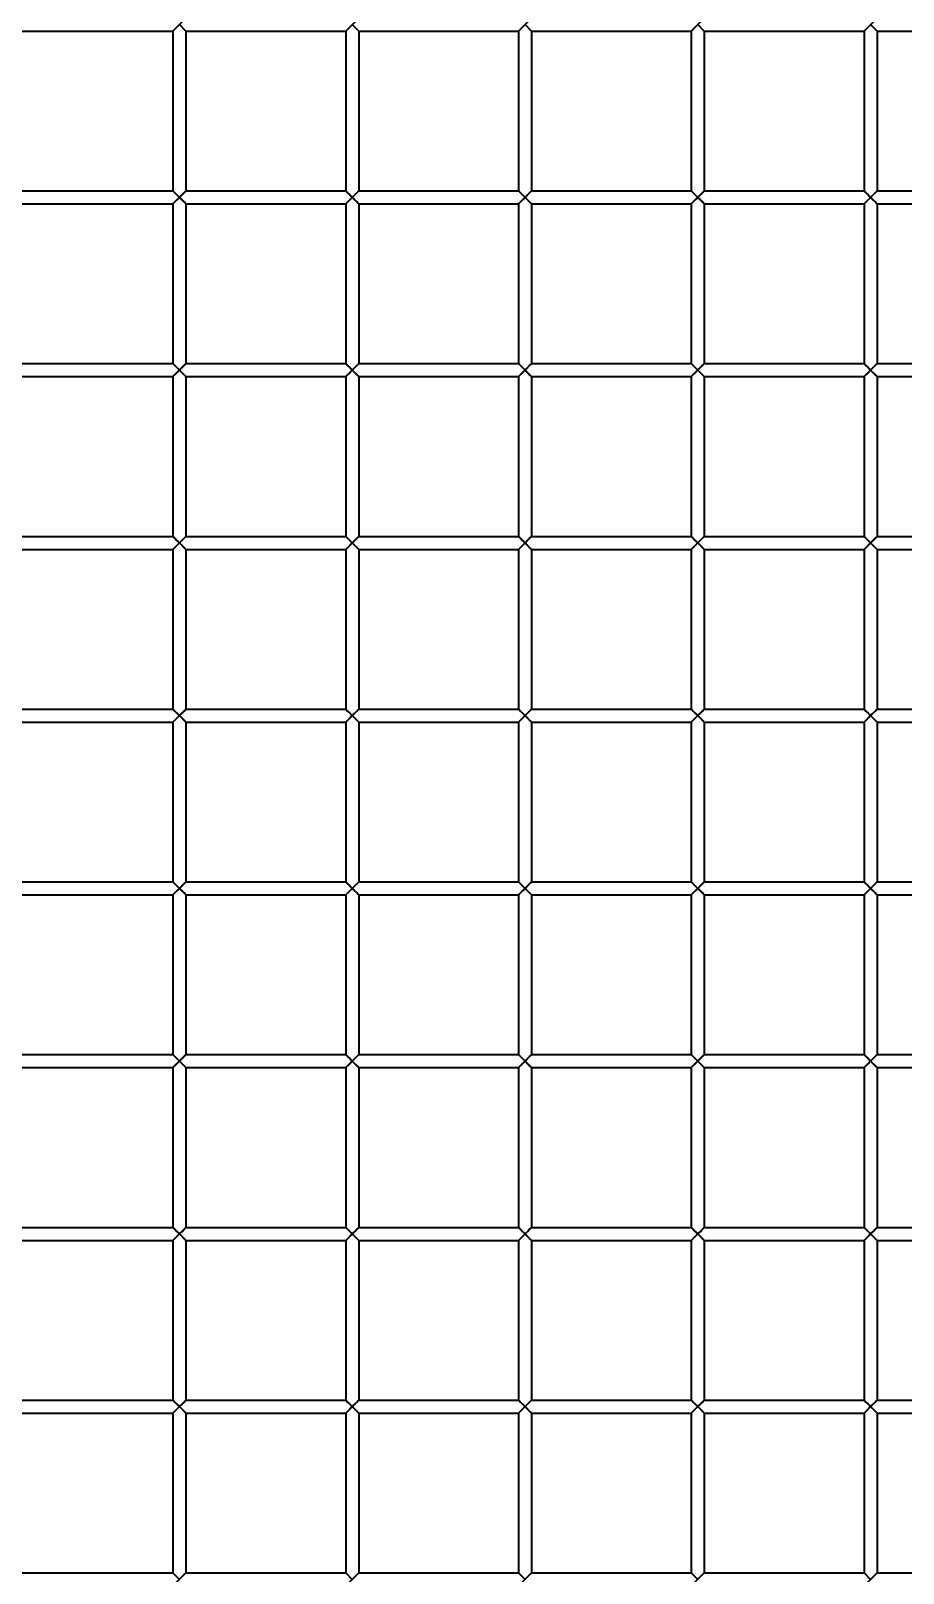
# Model space of a CAD drawing. Header units: millimetres. Extents: x 32496 to 166256, y 3504 to 23939.
# Drawn here: x 145413.8 to 145615.7, y 13907.8 to 14264.9 of the extents above; entities that cross this region are included whole.
import ezdxf

# ---------------------------------------------------------------- set-up
doc = ezdxf.new("R2010")
doc.units = ezdxf.units.MM
doc.layers.get('0').update_dxf_attribs({"lineweight": 35})

# ---------------------------------------------------------------- blocks, each defined once
blk = doc.blocks.new('8-1250')
at = {"linetype": 'Continuous'}
for p, q in [((-3149.63, -32641.79), (-3146.63, -32638.79)), ((-3146.63, -32641.79), (-3148.13, -32640.29)), ((-3109.63, -32641.79), (-3106.63, -32638.79)), ((-3106.63, -32641.79), (-3108.13, -32640.29)), ((-3069.63, -32641.79), (-3066.63, -32638.79)), ((-3066.63, -32641.79), (-3068.13, -32640.29)), ((-3029.63, -32641.79), (-3026.63, -32638.79)), ((-3026.63, -32641.79), (-3028.13, -32640.29)), ((-2989.63, -32641.79), (-2986.63, -32638.79)), ((-2986.63, -32641.79), (-2988.13, -32640.29)), ((-3186.63, -32641.79), (-3149.63, -32641.79)), ((-3149.63, -32641.79), (-3149.63, -32678.79)), ((-3146.63, -32641.79), (-3146.63, -32678.79)), ((-3146.63, -32641.79), (-3109.63, -32641.79)), ((-3109.63, -32641.79), (-3109.63, -32678.79)), ((-3106.63, -32641.79), (-3106.63, -32678.79)), ((-3106.63, -32641.79), (-3069.63, -32641.79)), ((-3069.63, -32641.79), (-3069.63, -32678.79)), ((-3066.63, -32641.79), (-3066.63, -32678.79)), ((-3066.63, -32641.79), (-3029.63, -32641.79)), ((-3029.63, -32641.79), (-3029.63, -32678.79)), ((-3026.63, -32641.79), (-3026.63, -32678.79)), ((-3026.63, -32641.79), (-2989.63, -32641.79)), ((-2989.63, -32641.79), (-2989.63, -32678.79)), ((-2986.63, -32641.79), (-2986.63, -32678.79)), ((-2986.63, -32641.79), (-2949.63, -32641.79)), ((-3186.63, -32678.79), (-3149.63, -32678.79)), ((-3149.63, -32681.79), (-3146.63, -32678.79)), ((-3149.63, -32678.79), (-3148.13, -32680.29)), ((-3146.63, -32678.79), (-3109.63, -32678.79)), ((-3109.63, -32681.79), (-3106.63, -32678.79)), ((-3109.63, -32678.79), (-3108.13, -32680.29)), ((-3106.63, -32678.79), (-3069.63, -32678.79)), ((-3069.63, -32681.79), (-3066.63, -32678.79)), ((-3069.63, -32678.79), (-3068.13, -32680.29)), ((-3066.63, -32678.79), (-3029.63, -32678.79)), ((-3029.63, -32681.79), (-3026.63, -32678.79)), ((-3029.63, -32678.79), (-3028.13, -32680.29)), ((-3026.63, -32678.79), (-2989.63, -32678.79)), ((-2989.63, -32681.79), (-2986.63, -32678.79)), ((-2989.63, -32678.79), (-2988.13, -32680.29)), ((-2986.63, -32678.79), (-2949.63, -32678.79)), ((-3186.63, -32681.79), (-3149.63, -32681.79)), ((-3149.63, -32681.79), (-3149.63, -32718.79)), ((-3146.63, -32681.79), (-3148.13, -32680.29)), ((-3146.63, -32681.79), (-3146.63, -32718.79)), ((-3146.63, -32681.79), (-3109.63, -32681.79)), ((-3109.63, -32681.79), (-3109.63, -32718.79)), ((-3106.63, -32681.79), (-3108.13, -32680.29)), ((-3106.63, -32681.79), (-3106.63, -32718.79)), ((-3106.63, -32681.79), (-3069.63, -32681.79)), ((-3069.63, -32681.79), (-3069.63, -32718.79)), ((-3066.63, -32681.79), (-3068.13, -32680.29)), ((-3066.63, -32681.79), (-3066.63, -32718.79)), ((-3066.63, -32681.79), (-3029.63, -32681.79)), ((-3029.63, -32681.79), (-3029.63, -32718.79)), ((-3026.63, -32681.79), (-3028.13, -32680.29)), ((-3026.63, -32681.79), (-3026.63, -32718.79)), ((-3026.63, -32681.79), (-2989.63, -32681.79)), ((-2989.63, -32681.79), (-2989.63, -32718.79)), ((-2986.63, -32681.79), (-2988.13, -32680.29)), ((-2986.63, -32681.79), (-2986.63, -32718.79)), ((-2986.63, -32681.79), (-2949.63, -32681.79)), ((-3186.63, -32718.79), (-3149.63, -32718.79)), ((-3149.63, -32721.79), (-3146.63, -32718.79)), ((-3149.63, -32718.79), (-3148.13, -32720.29)), ((-3146.63, -32718.79), (-3109.63, -32718.79)), ((-3109.63, -32721.79), (-3106.63, -32718.79)), ((-3109.63, -32718.79), (-3108.13, -32720.29)), ((-3106.63, -32718.79), (-3069.63, -32718.79)), ((-3069.63, -32721.79), (-3066.63, -32718.79)), ((-3069.63, -32718.79), (-3068.13, -32720.29)), ((-3066.63, -32718.79), (-3029.63, -32718.79)), ((-3029.63, -32721.79), (-3026.63, -32718.79)), ((-3029.63, -32718.79), (-3028.13, -32720.29)), ((-3026.63, -32718.79), (-2989.63, -32718.79)), ((-2989.63, -32721.79), (-2986.63, -32718.79)), ((-2989.63, -32718.79), (-2988.13, -32720.29)), ((-2986.63, -32718.79), (-2949.63, -32718.79)), ((-3186.63, -32721.79), (-3149.63, -32721.79)), ((-3149.63, -32721.79), (-3149.63, -32758.79)), ((-3146.63, -32721.79), (-3148.13, -32720.29)), ((-3146.63, -32721.79), (-3146.63, -32758.79)), ((-3146.63, -32721.79), (-3109.63, -32721.79)), ((-3109.63, -32721.79), (-3109.63, -32758.79)), ((-3106.63, -32721.79), (-3108.13, -32720.29)), ((-3106.63, -32721.79), (-3106.63, -32758.79)), ((-3106.63, -32721.79), (-3069.63, -32721.79)), ((-3069.63, -32721.79), (-3069.63, -32758.79)), ((-3066.63, -32721.79), (-3068.13, -32720.29)), ((-3066.63, -32721.79), (-3066.63, -32758.79)), ((-3066.63, -32721.79), (-3029.63, -32721.79)), ((-3029.63, -32721.79), (-3029.63, -32758.79)), ((-3026.63, -32721.79), (-3028.13, -32720.29)), ((-3026.63, -32721.79), (-3026.63, -32758.79)), ((-3026.63, -32721.79), (-2989.63, -32721.79)), ((-2989.63, -32721.79), (-2989.63, -32758.79)), ((-2986.63, -32721.79), (-2988.13, -32720.29)), ((-2986.63, -32721.79), (-2986.63, -32758.79)), ((-2986.63, -32721.79), (-2949.63, -32721.79)), ((-3186.63, -32758.79), (-3149.63, -32758.79)), ((-3149.63, -32761.79), (-3146.63, -32758.79)), ((-3149.63, -32758.79), (-3148.13, -32760.29)), ((-3146.63, -32761.79), (-3148.13, -32760.29)), ((-3146.63, -32758.79), (-3109.63, -32758.79)), ((-3109.63, -32761.79), (-3106.63, -32758.79)), ((-3109.63, -32758.79), (-3108.13, -32760.29)), ((-3106.63, -32761.79), (-3108.13, -32760.29)), ((-3106.63, -32758.79), (-3069.63, -32758.79)), ((-3069.63, -32761.79), (-3066.63, -32758.79)), ((-3069.63, -32758.79), (-3068.13, -32760.29)), ((-3066.63, -32761.79), (-3068.13, -32760.29)), ((-3066.63, -32758.79), (-3029.63, -32758.79)), ((-3029.63, -32761.79), (-3026.63, -32758.79)), ((-3029.63, -32758.79), (-3028.13, -32760.29)), ((-3026.63, -32761.79), (-3028.13, -32760.29)), ((-3026.63, -32758.79), (-2989.63, -32758.79)), ((-2989.63, -32761.79), (-2986.63, -32758.79)), ((-2989.63, -32758.79), (-2988.13, -32760.29)), ((-2986.63, -32761.79), (-2988.13, -32760.29)), ((-2986.63, -32758.79), (-2949.63, -32758.79)), ((-3186.63, -32761.79), (-3149.63, -32761.79)), ((-3149.63, -32761.79), (-3149.63, -32798.79)), ((-3146.63, -32761.79), (-3146.63, -32798.79)), ((-3146.63, -32761.79), (-3109.63, -32761.79)), ((-3109.63, -32761.79), (-3109.63, -32798.79)), ((-3106.63, -32761.79), (-3106.63, -32798.79)), ((-3106.63, -32761.79), (-3069.63, -32761.79)), ((-3069.63, -32761.79), (-3069.63, -32798.79)), ((-3066.63, -32761.79), (-3066.63, -32798.79)), ((-3066.63, -32761.79), (-3029.63, -32761.79)), ((-3029.63, -32761.79), (-3029.63, -32798.79)), ((-3026.63, -32761.79), (-3026.63, -32798.79)), ((-3026.63, -32761.79), (-2989.63, -32761.79)), ((-2989.63, -32761.79), (-2989.63, -32798.79)), ((-2986.63, -32761.79), (-2986.63, -32798.79)), ((-2986.63, -32761.79), (-2949.63, -32761.79)), ((-3186.63, -32798.79), (-3149.63, -32798.79)), ((-3149.63, -32801.79), (-3146.63, -32798.79)), ((-3149.63, -32798.79), (-3148.13, -32800.29)), ((-3146.63, -32801.79), (-3148.13, -32800.29)), ((-3146.63, -32798.79), (-3109.63, -32798.79)), ((-3109.63, -32801.79), (-3106.63, -32798.79)), ((-3109.63, -32798.79), (-3108.13, -32800.29)), ((-3106.63, -32801.79), (-3108.13, -32800.29)), ((-3106.63, -32798.79), (-3069.63, -32798.79)), ((-3069.63, -32801.79), (-3066.63, -32798.79)), ((-3069.63, -32798.79), (-3068.13, -32800.29)), ((-3066.63, -32801.79), (-3068.13, -32800.29)), ((-3066.63, -32798.79), (-3029.63, -32798.79)), ((-3029.63, -32801.79), (-3026.63, -32798.79)), ((-3029.63, -32798.79), (-3028.13, -32800.29)), ((-3026.63, -32801.79), (-3028.13, -32800.29)), ((-3026.63, -32798.79), (-2989.63, -32798.79)), ((-2989.63, -32801.79), (-2986.63, -32798.79)), ((-2989.63, -32798.79), (-2988.13, -32800.29)), ((-2986.63, -32801.79), (-2988.13, -32800.29)), ((-2986.63, -32798.79), (-2949.63, -32798.79)), ((-3186.63, -32801.79), (-3149.63, -32801.79)), ((-3149.63, -32801.79), (-3149.63, -32838.79)), ((-3146.63, -32801.79), (-3146.63, -32838.79)), ((-3146.63, -32801.79), (-3109.63, -32801.79)), ((-3109.63, -32801.79), (-3109.63, -32838.79)), ((-3106.63, -32801.79), (-3106.63, -32838.79)), ((-3106.63, -32801.79), (-3069.63, -32801.79)), ((-3069.63, -32801.79), (-3069.63, -32838.79)), ((-3066.63, -32801.79), (-3066.63, -32838.79)), ((-3066.63, -32801.79), (-3029.63, -32801.79)), ((-3029.63, -32801.79), (-3029.63, -32838.79)), ((-3026.63, -32801.79), (-3026.63, -32838.79)), ((-3026.63, -32801.79), (-2989.63, -32801.79)), ((-2989.63, -32801.79), (-2989.63, -32838.79)), ((-2986.63, -32801.79), (-2986.63, -32838.79)), ((-2986.63, -32801.79), (-2949.63, -32801.79)), ((-3186.63, -32838.79), (-3149.63, -32838.79)), ((-3149.63, -32841.79), (-3146.63, -32838.79)), ((-3149.63, -32838.79), (-3148.13, -32840.29)), ((-3146.63, -32841.79), (-3148.13, -32840.29)), ((-3146.63, -32838.79), (-3109.63, -32838.79)), ((-3109.63, -32841.79), (-3106.63, -32838.79)), ((-3109.63, -32838.79), (-3108.13, -32840.29)), ((-3106.63, -32841.79), (-3108.13, -32840.29)), ((-3106.63, -32838.79), (-3069.63, -32838.79)), ((-3069.63, -32841.79), (-3066.63, -32838.79)), ((-3069.63, -32838.79), (-3068.13, -32840.29)), ((-3066.63, -32841.79), (-3068.13, -32840.29)), ((-3066.63, -32838.79), (-3029.63, -32838.79)), ((-3029.63, -32841.79), (-3026.63, -32838.79)), ((-3029.63, -32838.79), (-3028.13, -32840.29)), ((-3026.63, -32841.79), (-3028.13, -32840.29)), ((-3026.63, -32838.79), (-2989.63, -32838.79)), ((-2989.63, -32841.79), (-2986.63, -32838.79)), ((-2989.63, -32838.79), (-2988.13, -32840.29)), ((-2986.63, -32841.79), (-2988.13, -32840.29)), ((-2986.63, -32838.79), (-2949.63, -32838.79)), ((-3186.63, -32841.79), (-3149.63, -32841.79)), ((-3149.63, -32841.79), (-3149.63, -32878.79)), ((-3146.63, -32841.79), (-3146.63, -32878.79)), ((-3146.63, -32841.79), (-3109.63, -32841.79)), ((-3109.63, -32841.79), (-3109.63, -32878.79)), ((-3106.63, -32841.79), (-3106.63, -32878.79)), ((-3106.63, -32841.79), (-3069.63, -32841.79)), ((-3069.63, -32841.79), (-3069.63, -32878.79)), ((-3066.63, -32841.79), (-3066.63, -32878.79)), ((-3066.63, -32841.79), (-3029.63, -32841.79)), ((-3029.63, -32841.79), (-3029.63, -32878.79)), ((-3026.63, -32841.79), (-3026.63, -32878.79)), ((-3026.63, -32841.79), (-2989.63, -32841.79)), ((-2989.63, -32841.79), (-2989.63, -32878.79)), ((-2986.63, -32841.79), (-2986.63, -32878.79)), ((-2986.63, -32841.79), (-2949.63, -32841.79)), ((-3186.63, -32878.79), (-3149.63, -32878.79)), ((-3149.63, -32881.79), (-3146.63, -32878.79)), ((-3149.63, -32878.79), (-3148.13, -32880.29)), ((-3146.63, -32878.79), (-3109.63, -32878.79)), ((-3109.63, -32881.79), (-3106.63, -32878.79)), ((-3109.63, -32878.79), (-3108.13, -32880.29)), ((-3106.63, -32878.79), (-3069.63, -32878.79)), ((-3069.63, -32881.79), (-3066.63, -32878.79)), ((-3069.63, -32878.79), (-3068.13, -32880.29)), ((-3066.63, -32878.79), (-3029.63, -32878.79)), ((-3029.63, -32881.79), (-3026.63, -32878.79)), ((-3029.63, -32878.79), (-3028.13, -32880.29)), ((-3026.63, -32878.79), (-2989.63, -32878.79)), ((-2989.63, -32881.79), (-2986.63, -32878.79)), ((-2989.63, -32878.79), (-2988.13, -32880.29)), ((-2986.63, -32878.79), (-2949.63, -32878.79)), ((-3186.63, -32881.79), (-3149.63, -32881.79)), ((-3149.63, -32881.79), (-3149.63, -32918.79)), ((-3146.63, -32881.79), (-3148.13, -32880.29)), ((-3146.63, -32881.79), (-3146.63, -32918.79)), ((-3146.63, -32881.79), (-3109.63, -32881.79)), ((-3109.63, -32881.79), (-3109.63, -32918.79)), ((-3106.63, -32881.79), (-3108.13, -32880.29)), ((-3106.63, -32881.79), (-3106.63, -32918.79)), ((-3106.63, -32881.79), (-3069.63, -32881.79)), ((-3069.63, -32881.79), (-3069.63, -32918.79)), ((-3066.63, -32881.79), (-3068.13, -32880.29)), ((-3066.63, -32881.79), (-3066.63, -32918.79)), ((-3066.63, -32881.79), (-3029.63, -32881.79)), ((-3029.63, -32881.79), (-3029.63, -32918.79)), ((-3026.63, -32881.79), (-3028.13, -32880.29)), ((-3026.63, -32881.79), (-3026.63, -32918.79)), ((-3026.63, -32881.79), (-2989.63, -32881.79)), ((-2989.63, -32881.79), (-2989.63, -32918.79)), ((-2986.63, -32881.79), (-2988.13, -32880.29)), ((-2986.63, -32881.79), (-2986.63, -32918.79)), ((-2986.63, -32881.79), (-2949.63, -32881.79)), ((-3186.63, -32918.79), (-3149.63, -32918.79)), ((-3149.63, -32921.79), (-3146.63, -32918.79)), ((-3149.63, -32918.79), (-3148.13, -32920.29)), ((-3146.63, -32918.79), (-3109.63, -32918.79)), ((-3109.63, -32921.79), (-3106.63, -32918.79)), ((-3109.63, -32918.79), (-3108.13, -32920.29)), ((-3106.63, -32918.79), (-3069.63, -32918.79)), ((-3069.63, -32921.79), (-3066.63, -32918.79)), ((-3069.63, -32918.79), (-3068.13, -32920.29)), ((-3066.63, -32918.79), (-3029.63, -32918.79)), ((-3029.63, -32921.79), (-3026.63, -32918.79)), ((-3029.63, -32918.79), (-3028.13, -32920.29)), ((-3026.63, -32918.79), (-2989.63, -32918.79)), ((-2989.63, -32921.79), (-2986.63, -32918.79)), ((-2989.63, -32918.79), (-2988.13, -32920.29)), ((-2986.63, -32918.79), (-2949.63, -32918.79)), ((-3186.63, -32921.79), (-3149.63, -32921.79)), ((-3149.63, -32921.79), (-3149.63, -32958.79)), ((-3146.63, -32921.79), (-3148.13, -32920.29)), ((-3146.63, -32921.79), (-3146.63, -32958.79)), ((-3146.63, -32921.79), (-3109.63, -32921.79)), ((-3109.63, -32921.79), (-3109.63, -32958.79)), ((-3106.63, -32921.79), (-3108.13, -32920.29)), ((-3106.63, -32921.79), (-3106.63, -32958.79)), ((-3106.63, -32921.79), (-3069.63, -32921.79)), ((-3069.63, -32921.79), (-3069.63, -32958.79)), ((-3066.63, -32921.79), (-3068.13, -32920.29)), ((-3066.63, -32921.79), (-3066.63, -32958.79)), ((-3066.63, -32921.79), (-3029.63, -32921.79)), ((-3029.63, -32921.79), (-3029.63, -32958.79)), ((-3026.63, -32921.79), (-3028.13, -32920.29)), ((-3026.63, -32921.79), (-3026.63, -32958.79)), ((-3026.63, -32921.79), (-2989.63, -32921.79)), ((-2989.63, -32921.79), (-2989.63, -32958.79)), ((-2986.63, -32921.79), (-2988.13, -32920.29)), ((-2986.63, -32921.79), (-2986.63, -32958.79)), ((-2986.63, -32921.79), (-2949.63, -32921.79)), ((-3186.63, -32958.79), (-3149.63, -32958.79)), ((-3149.63, -32961.79), (-3146.63, -32958.79)), ((-3149.63, -32958.79), (-3148.13, -32960.29)), ((-3146.63, -32961.79), (-3148.13, -32960.29)), ((-3146.63, -32958.79), (-3109.63, -32958.79)), ((-3109.63, -32961.79), (-3106.63, -32958.79)), ((-3109.63, -32958.79), (-3108.13, -32960.29)), ((-3106.63, -32961.79), (-3108.13, -32960.29)), ((-3106.63, -32958.79), (-3069.63, -32958.79)), ((-3069.63, -32961.79), (-3066.63, -32958.79)), ((-3069.63, -32958.79), (-3068.13, -32960.29)), ((-3066.63, -32961.79), (-3068.13, -32960.29)), ((-3066.63, -32958.79), (-3029.63, -32958.79)), ((-3029.63, -32961.79), (-3026.63, -32958.79)), ((-3029.63, -32958.79), (-3028.13, -32960.29)), ((-3026.63, -32961.79), (-3028.13, -32960.29)), ((-3026.63, -32958.79), (-2989.63, -32958.79)), ((-2989.63, -32961.79), (-2986.63, -32958.79)), ((-2989.63, -32958.79), (-2988.13, -32960.29)), ((-2986.63, -32961.79), (-2988.13, -32960.29)), ((-2986.63, -32958.79), (-2949.63, -32958.79)), ((-3186.63, -32961.79), (-3149.63, -32961.79)), ((-3149.63, -32961.79), (-3149.63, -32998.79)), ((-3146.63, -32961.79), (-3146.63, -32998.79)), ((-3146.63, -32961.79), (-3109.63, -32961.79)), ((-3109.63, -32961.79), (-3109.63, -32998.79)), ((-3106.63, -32961.79), (-3106.63, -32998.79)), ((-3106.63, -32961.79), (-3069.63, -32961.79)), ((-3069.63, -32961.79), (-3069.63, -32998.79)), ((-3066.63, -32961.79), (-3066.63, -32998.79)), ((-3066.63, -32961.79), (-3029.63, -32961.79)), ((-3029.63, -32961.79), (-3029.63, -32998.79)), ((-3026.63, -32961.79), (-3026.63, -32998.79)), ((-3026.63, -32961.79), (-2989.63, -32961.79)), ((-2989.63, -32961.79), (-2989.63, -32998.79)), ((-2986.63, -32961.79), (-2986.63, -32998.79)), ((-2986.63, -32961.79), (-2949.63, -32961.79)), ((-3186.63, -32998.79), (-3149.63, -32998.79)), ((-3149.63, -33001.79), (-3146.63, -32998.79)), ((-3149.63, -32998.79), (-3148.13, -33000.29)), ((-3146.63, -32998.79), (-3109.63, -32998.79)), ((-3109.63, -33001.79), (-3106.63, -32998.79)), ((-3109.63, -32998.79), (-3108.13, -33000.29)), ((-3106.63, -32998.79), (-3069.63, -32998.79)), ((-3069.63, -33001.79), (-3066.63, -32998.79)), ((-3069.63, -32998.79), (-3068.13, -33000.29)), ((-3066.63, -32998.79), (-3029.63, -32998.79)), ((-3029.63, -33001.79), (-3026.63, -32998.79)), ((-3029.63, -32998.79), (-3028.13, -33000.29)), ((-3026.63, -32998.79), (-2989.63, -32998.79)), ((-2989.63, -33001.79), (-2986.63, -32998.79)), ((-2989.63, -32998.79), (-2988.13, -33000.29)), ((-2986.63, -32998.79), (-2949.63, -32998.79))]:
    blk.add_line(p, q, dxfattribs=at)
for points in [[(-3149.51, -32678.9), (-3149.2, -32679.22), (-3148.71, -32679.71), (-3147.54, -32680.88)], [(-3148.13, -32680.29), (-3147.54, -32679.7), (-3147.07, -32679.23), (-3146.74, -32678.9)], [(-3109.51, -32678.9), (-3109.2, -32679.22), (-3108.71, -32679.71), (-3107.54, -32680.88)], [(-3108.13, -32680.29), (-3107.54, -32679.7), (-3107.07, -32679.23), (-3106.74, -32678.9)], [(-3069.51, -32678.9), (-3069.2, -32679.22), (-3068.71, -32679.71), (-3067.54, -32680.88)], [(-3068.13, -32680.29), (-3067.54, -32679.7), (-3067.07, -32679.23), (-3066.74, -32678.9)], [(-3029.51, -32678.9), (-3029.2, -32679.22), (-3028.71, -32679.71), (-3027.54, -32680.88)], [(-3028.13, -32680.29), (-3027.54, -32679.7), (-3027.07, -32679.23), (-3026.74, -32678.9)], [(-2989.51, -32678.9), (-2989.2, -32679.22), (-2988.71, -32679.71), (-2987.54, -32680.88)], [(-2988.13, -32680.29), (-2987.54, -32679.7), (-2987.07, -32679.23), (-2986.74, -32678.9)], [(-3148.13, -32680.29), (-3148.72, -32680.88), (-3149.19, -32681.35)], [(-3146.74, -32681.67), (-3147.07, -32681.35), (-3147.54, -32680.88)], [(-3108.13, -32680.29), (-3108.72, -32680.88), (-3109.19, -32681.35)], [(-3106.74, -32681.67), (-3107.07, -32681.35), (-3107.54, -32680.88)], [(-3068.13, -32680.29), (-3068.72, -32680.88), (-3069.19, -32681.35)], [(-3066.74, -32681.67), (-3067.07, -32681.35), (-3067.54, -32680.88)], [(-3028.13, -32680.29), (-3028.72, -32680.88), (-3029.19, -32681.35)], [(-3026.74, -32681.67), (-3027.07, -32681.35), (-3027.54, -32680.88)], [(-2988.13, -32680.29), (-2988.72, -32680.88), (-2989.19, -32681.35)], [(-2986.74, -32681.67), (-2987.07, -32681.35), (-2987.54, -32680.88)], [(-3149.51, -32718.9), (-3149.2, -32719.22), (-3148.71, -32719.71), (-3147.54, -32720.88)], [(-3148.13, -32720.29), (-3147.54, -32719.7), (-3147.07, -32719.23), (-3146.74, -32718.9)], [(-3109.51, -32718.9), (-3109.2, -32719.22), (-3108.71, -32719.71), (-3107.54, -32720.88)], [(-3108.13, -32720.29), (-3107.54, -32719.7), (-3107.07, -32719.23), (-3106.74, -32718.9)], [(-3069.51, -32718.9), (-3069.2, -32719.22), (-3068.71, -32719.71), (-3067.54, -32720.88)], [(-3068.13, -32720.29), (-3067.54, -32719.7), (-3067.07, -32719.23), (-3066.74, -32718.9)], [(-3029.51, -32718.9), (-3029.2, -32719.22), (-3028.71, -32719.71), (-3027.54, -32720.88)], [(-3028.13, -32720.29), (-3027.54, -32719.7), (-3027.07, -32719.23), (-3026.74, -32718.9)], [(-2989.51, -32718.9), (-2989.2, -32719.22), (-2988.71, -32719.71), (-2987.54, -32720.88)], [(-2988.13, -32720.29), (-2987.54, -32719.7), (-2987.07, -32719.23), (-2986.74, -32718.9)], [(-3148.13, -32720.29), (-3148.72, -32720.88), (-3149.19, -32721.35)], [(-3146.74, -32721.67), (-3147.07, -32721.35), (-3147.54, -32720.88)], [(-3108.13, -32720.29), (-3108.72, -32720.88), (-3109.19, -32721.35)], [(-3106.74, -32721.67), (-3107.07, -32721.35), (-3107.54, -32720.88)], [(-3068.13, -32720.29), (-3068.72, -32720.88), (-3069.19, -32721.35)], [(-3066.74, -32721.67), (-3067.07, -32721.35), (-3067.54, -32720.88)], [(-3028.13, -32720.29), (-3028.72, -32720.88), (-3029.19, -32721.35)], [(-3026.74, -32721.67), (-3027.07, -32721.35), (-3027.54, -32720.88)], [(-2988.13, -32720.29), (-2988.72, -32720.88), (-2989.19, -32721.35)], [(-2986.74, -32721.67), (-2987.07, -32721.35), (-2987.54, -32720.88)], [(-3149.51, -32758.9), (-3149.2, -32759.22), (-3148.71, -32759.71), (-3147.54, -32760.88)], [(-3148.13, -32760.29), (-3148.72, -32760.88), (-3149.19, -32761.35)], [(-3148.13, -32760.29), (-3147.54, -32759.7), (-3147.07, -32759.23), (-3146.74, -32758.9)], [(-3146.74, -32761.67), (-3147.07, -32761.35), (-3147.54, -32760.88)], [(-3109.51, -32758.9), (-3109.2, -32759.22), (-3108.71, -32759.71), (-3107.54, -32760.88)], [(-3108.13, -32760.29), (-3108.72, -32760.88), (-3109.19, -32761.35)], [(-3108.13, -32760.29), (-3107.54, -32759.7), (-3107.07, -32759.23), (-3106.74, -32758.9)], [(-3106.74, -32761.67), (-3107.07, -32761.35), (-3107.54, -32760.88)], [(-3069.51, -32758.9), (-3069.2, -32759.22), (-3068.71, -32759.71), (-3067.54, -32760.88)], [(-3068.13, -32760.29), (-3068.72, -32760.88), (-3069.19, -32761.35)], [(-3068.13, -32760.29), (-3067.54, -32759.7), (-3067.07, -32759.23), (-3066.74, -32758.9)], [(-3066.74, -32761.67), (-3067.07, -32761.35), (-3067.54, -32760.88)], [(-3029.51, -32758.9), (-3029.2, -32759.22), (-3028.71, -32759.71), (-3027.54, -32760.88)], [(-3028.13, -32760.29), (-3028.72, -32760.88), (-3029.19, -32761.35)], [(-3028.13, -32760.29), (-3027.54, -32759.7), (-3027.07, -32759.23), (-3026.74, -32758.9)], [(-3026.74, -32761.67), (-3027.07, -32761.35), (-3027.54, -32760.88)], [(-2989.51, -32758.9), (-2989.2, -32759.22), (-2988.71, -32759.71), (-2987.54, -32760.88)], [(-2988.13, -32760.29), (-2988.72, -32760.88), (-2989.19, -32761.35)], [(-2988.13, -32760.29), (-2987.54, -32759.7), (-2987.07, -32759.23), (-2986.74, -32758.9)], [(-2986.74, -32761.67), (-2987.07, -32761.35), (-2987.54, -32760.88)], [(-3149.51, -32798.9), (-3149.2, -32799.22), (-3148.71, -32799.71), (-3147.54, -32800.88)], [(-3148.13, -32800.29), (-3148.72, -32800.88), (-3149.19, -32801.35)], [(-3148.13, -32800.29), (-3147.54, -32799.7), (-3147.07, -32799.23), (-3146.74, -32798.9)], [(-3146.74, -32801.67), (-3147.07, -32801.35), (-3147.54, -32800.88)], [(-3109.51, -32798.9), (-3109.2, -32799.22), (-3108.71, -32799.71), (-3107.54, -32800.88)], [(-3108.13, -32800.29), (-3108.72, -32800.88), (-3109.19, -32801.35)], [(-3108.13, -32800.29), (-3107.54, -32799.7), (-3107.07, -32799.23), (-3106.74, -32798.9)], [(-3106.74, -32801.67), (-3107.07, -32801.35), (-3107.54, -32800.88)], [(-3069.51, -32798.9), (-3069.2, -32799.22), (-3068.71, -32799.71), (-3067.54, -32800.88)], [(-3068.13, -32800.29), (-3068.72, -32800.88), (-3069.19, -32801.35)], [(-3068.13, -32800.29), (-3067.54, -32799.7), (-3067.07, -32799.23), (-3066.74, -32798.9)], [(-3066.74, -32801.67), (-3067.07, -32801.35), (-3067.54, -32800.88)], [(-3029.51, -32798.9), (-3029.2, -32799.22), (-3028.71, -32799.71), (-3027.54, -32800.88)], [(-3028.13, -32800.29), (-3028.72, -32800.88), (-3029.19, -32801.35)], [(-3028.13, -32800.29), (-3027.54, -32799.7), (-3027.07, -32799.23), (-3026.74, -32798.9)], [(-3026.74, -32801.67), (-3027.07, -32801.35), (-3027.54, -32800.88)], [(-2989.51, -32798.9), (-2989.2, -32799.22), (-2988.71, -32799.71), (-2987.54, -32800.88)], [(-2988.13, -32800.29), (-2988.72, -32800.88), (-2989.19, -32801.35)], [(-2988.13, -32800.29), (-2987.54, -32799.7), (-2987.07, -32799.23), (-2986.74, -32798.9)], [(-2986.74, -32801.67), (-2987.07, -32801.35), (-2987.54, -32800.88)], [(-3149.51, -32838.9), (-3149.2, -32839.22), (-3148.71, -32839.71), (-3147.54, -32840.88)], [(-3148.13, -32840.29), (-3148.72, -32840.88), (-3149.19, -32841.35)], [(-3148.13, -32840.29), (-3147.54, -32839.7), (-3147.07, -32839.23), (-3146.74, -32838.9)], [(-3109.51, -32838.9), (-3109.2, -32839.22), (-3108.71, -32839.71), (-3107.54, -32840.88)], [(-3108.13, -32840.29), (-3108.72, -32840.88), (-3109.19, -32841.35)], [(-3108.13, -32840.29), (-3107.54, -32839.7), (-3107.07, -32839.23), (-3106.74, -32838.9)], [(-3069.51, -32838.9), (-3069.2, -32839.22), (-3068.71, -32839.71), (-3067.54, -32840.88)], [(-3068.13, -32840.29), (-3068.72, -32840.88), (-3069.19, -32841.35)], [(-3068.13, -32840.29), (-3067.54, -32839.7), (-3067.07, -32839.23), (-3066.74, -32838.9)], [(-3029.51, -32838.9), (-3029.2, -32839.22), (-3028.71, -32839.71), (-3027.54, -32840.88)], [(-3028.13, -32840.29), (-3028.72, -32840.88), (-3029.19, -32841.35)], [(-3028.13, -32840.29), (-3027.54, -32839.7), (-3027.07, -32839.23), (-3026.74, -32838.9)], [(-2989.51, -32838.9), (-2989.2, -32839.22), (-2988.71, -32839.71), (-2987.54, -32840.88)], [(-2988.13, -32840.29), (-2988.72, -32840.88), (-2989.19, -32841.35)], [(-2988.13, -32840.29), (-2987.54, -32839.7), (-2987.07, -32839.23), (-2986.74, -32838.9)], [(-3146.74, -32841.67), (-3147.07, -32841.35), (-3147.54, -32840.88)], [(-3106.74, -32841.67), (-3107.07, -32841.35), (-3107.54, -32840.88)], [(-3066.74, -32841.67), (-3067.07, -32841.35), (-3067.54, -32840.88)], [(-3026.74, -32841.67), (-3027.07, -32841.35), (-3027.54, -32840.88)], [(-2986.74, -32841.67), (-2987.07, -32841.35), (-2987.54, -32840.88)], [(-3149.51, -32878.9), (-3149.2, -32879.22), (-3148.71, -32879.71), (-3147.54, -32880.88)], [(-3148.13, -32880.29), (-3147.54, -32879.7), (-3147.07, -32879.23), (-3146.74, -32878.9)], [(-3109.51, -32878.9), (-3109.2, -32879.22), (-3108.71, -32879.71), (-3107.54, -32880.88)], [(-3108.13, -32880.29), (-3107.54, -32879.7), (-3107.07, -32879.23), (-3106.74, -32878.9)], [(-3069.51, -32878.9), (-3069.2, -32879.22), (-3068.71, -32879.71), (-3067.54, -32880.88)], [(-3068.13, -32880.29), (-3067.54, -32879.7), (-3067.07, -32879.23), (-3066.74, -32878.9)], [(-3029.51, -32878.9), (-3029.2, -32879.22), (-3028.71, -32879.71), (-3027.54, -32880.88)], [(-3028.13, -32880.29), (-3027.54, -32879.7), (-3027.07, -32879.23), (-3026.74, -32878.9)], [(-2989.51, -32878.9), (-2989.2, -32879.22), (-2988.71, -32879.71), (-2987.54, -32880.88)], [(-2988.13, -32880.29), (-2987.54, -32879.7), (-2987.07, -32879.23), (-2986.74, -32878.9)], [(-3148.13, -32880.29), (-3148.72, -32880.88), (-3149.19, -32881.35)], [(-3146.74, -32881.67), (-3147.07, -32881.35), (-3147.54, -32880.88)], [(-3108.13, -32880.29), (-3108.72, -32880.88), (-3109.19, -32881.35)], [(-3106.74, -32881.67), (-3107.07, -32881.35), (-3107.54, -32880.88)], [(-3068.13, -32880.29), (-3068.72, -32880.88), (-3069.19, -32881.35)], [(-3066.74, -32881.67), (-3067.07, -32881.35), (-3067.54, -32880.88)], [(-3028.13, -32880.29), (-3028.72, -32880.88), (-3029.19, -32881.35)], [(-3026.74, -32881.67), (-3027.07, -32881.35), (-3027.54, -32880.88)], [(-2988.13, -32880.29), (-2988.72, -32880.88), (-2989.19, -32881.35)], [(-2986.74, -32881.67), (-2987.07, -32881.35), (-2987.54, -32880.88)], [(-3149.51, -32918.9), (-3149.2, -32919.22), (-3148.71, -32919.71), (-3147.54, -32920.88)], [(-3148.13, -32920.29), (-3147.54, -32919.7), (-3147.07, -32919.23), (-3146.74, -32918.9)], [(-3109.51, -32918.9), (-3109.2, -32919.22), (-3108.71, -32919.71), (-3107.54, -32920.88)], [(-3108.13, -32920.29), (-3107.54, -32919.7), (-3107.07, -32919.23), (-3106.74, -32918.9)], [(-3069.51, -32918.9), (-3069.2, -32919.22), (-3068.71, -32919.71), (-3067.54, -32920.88)], [(-3068.13, -32920.29), (-3067.54, -32919.7), (-3067.07, -32919.23), (-3066.74, -32918.9)], [(-3029.51, -32918.9), (-3029.2, -32919.22), (-3028.71, -32919.71), (-3027.54, -32920.88)], [(-3028.13, -32920.29), (-3027.54, -32919.7), (-3027.07, -32919.23), (-3026.74, -32918.9)], [(-2989.51, -32918.9), (-2989.2, -32919.22), (-2988.71, -32919.71), (-2987.54, -32920.88)], [(-2988.13, -32920.29), (-2987.54, -32919.7), (-2987.07, -32919.23), (-2986.74, -32918.9)], [(-3148.13, -32920.29), (-3148.72, -32920.88), (-3149.19, -32921.35)], [(-3146.74, -32921.67), (-3147.07, -32921.35), (-3147.54, -32920.88)], [(-3108.13, -32920.29), (-3108.72, -32920.88), (-3109.19, -32921.35)], [(-3106.74, -32921.67), (-3107.07, -32921.35), (-3107.54, -32920.88)], [(-3068.13, -32920.29), (-3068.72, -32920.88), (-3069.19, -32921.35)], [(-3066.74, -32921.67), (-3067.07, -32921.35), (-3067.54, -32920.88)], [(-3028.13, -32920.29), (-3028.72, -32920.88), (-3029.19, -32921.35)], [(-3026.74, -32921.67), (-3027.07, -32921.35), (-3027.54, -32920.88)], [(-2988.13, -32920.29), (-2988.72, -32920.88), (-2989.19, -32921.35)], [(-2986.74, -32921.67), (-2987.07, -32921.35), (-2987.54, -32920.88)], [(-3149.51, -32958.9), (-3149.2, -32959.22), (-3148.71, -32959.71), (-3147.54, -32960.88)], [(-3148.13, -32960.29), (-3148.72, -32960.88), (-3149.19, -32961.35)], [(-3148.13, -32960.29), (-3147.54, -32959.7), (-3147.07, -32959.23), (-3146.74, -32958.9)], [(-3146.74, -32961.67), (-3147.07, -32961.35), (-3147.54, -32960.88)], [(-3109.51, -32958.9), (-3109.2, -32959.22), (-3108.71, -32959.71), (-3107.54, -32960.88)], [(-3108.13, -32960.29), (-3108.72, -32960.88), (-3109.19, -32961.35)], [(-3108.13, -32960.29), (-3107.54, -32959.7), (-3107.07, -32959.23), (-3106.74, -32958.9)], [(-3106.74, -32961.67), (-3107.07, -32961.35), (-3107.54, -32960.88)], [(-3069.51, -32958.9), (-3069.2, -32959.22), (-3068.71, -32959.71), (-3067.54, -32960.88)], [(-3068.13, -32960.29), (-3068.72, -32960.88), (-3069.19, -32961.35)], [(-3068.13, -32960.29), (-3067.54, -32959.7), (-3067.07, -32959.23), (-3066.74, -32958.9)], [(-3066.74, -32961.67), (-3067.07, -32961.35), (-3067.54, -32960.88)], [(-3029.51, -32958.9), (-3029.2, -32959.22), (-3028.71, -32959.71), (-3027.54, -32960.88)], [(-3028.13, -32960.29), (-3028.72, -32960.88), (-3029.19, -32961.35)], [(-3028.13, -32960.29), (-3027.54, -32959.7), (-3027.07, -32959.23), (-3026.74, -32958.9)], [(-3026.74, -32961.67), (-3027.07, -32961.35), (-3027.54, -32960.88)], [(-2989.51, -32958.9), (-2989.2, -32959.22), (-2988.71, -32959.71), (-2987.54, -32960.88)], [(-2988.13, -32960.29), (-2988.72, -32960.88), (-2989.19, -32961.35)], [(-2988.13, -32960.29), (-2987.54, -32959.7), (-2987.07, -32959.23), (-2986.74, -32958.9)], [(-2986.74, -32961.67), (-2987.07, -32961.35), (-2987.54, -32960.88)]]:
    blk.add_lwpolyline(points, dxfattribs=at)

msp = doc.modelspace()

# ---------------------------------------------------------------- block references
at = {"color": 6}
msp.add_blockref('8-1250', (148596.331, 46906.597), dxfattribs=at)

doc.saveas('drawing.dxf')
